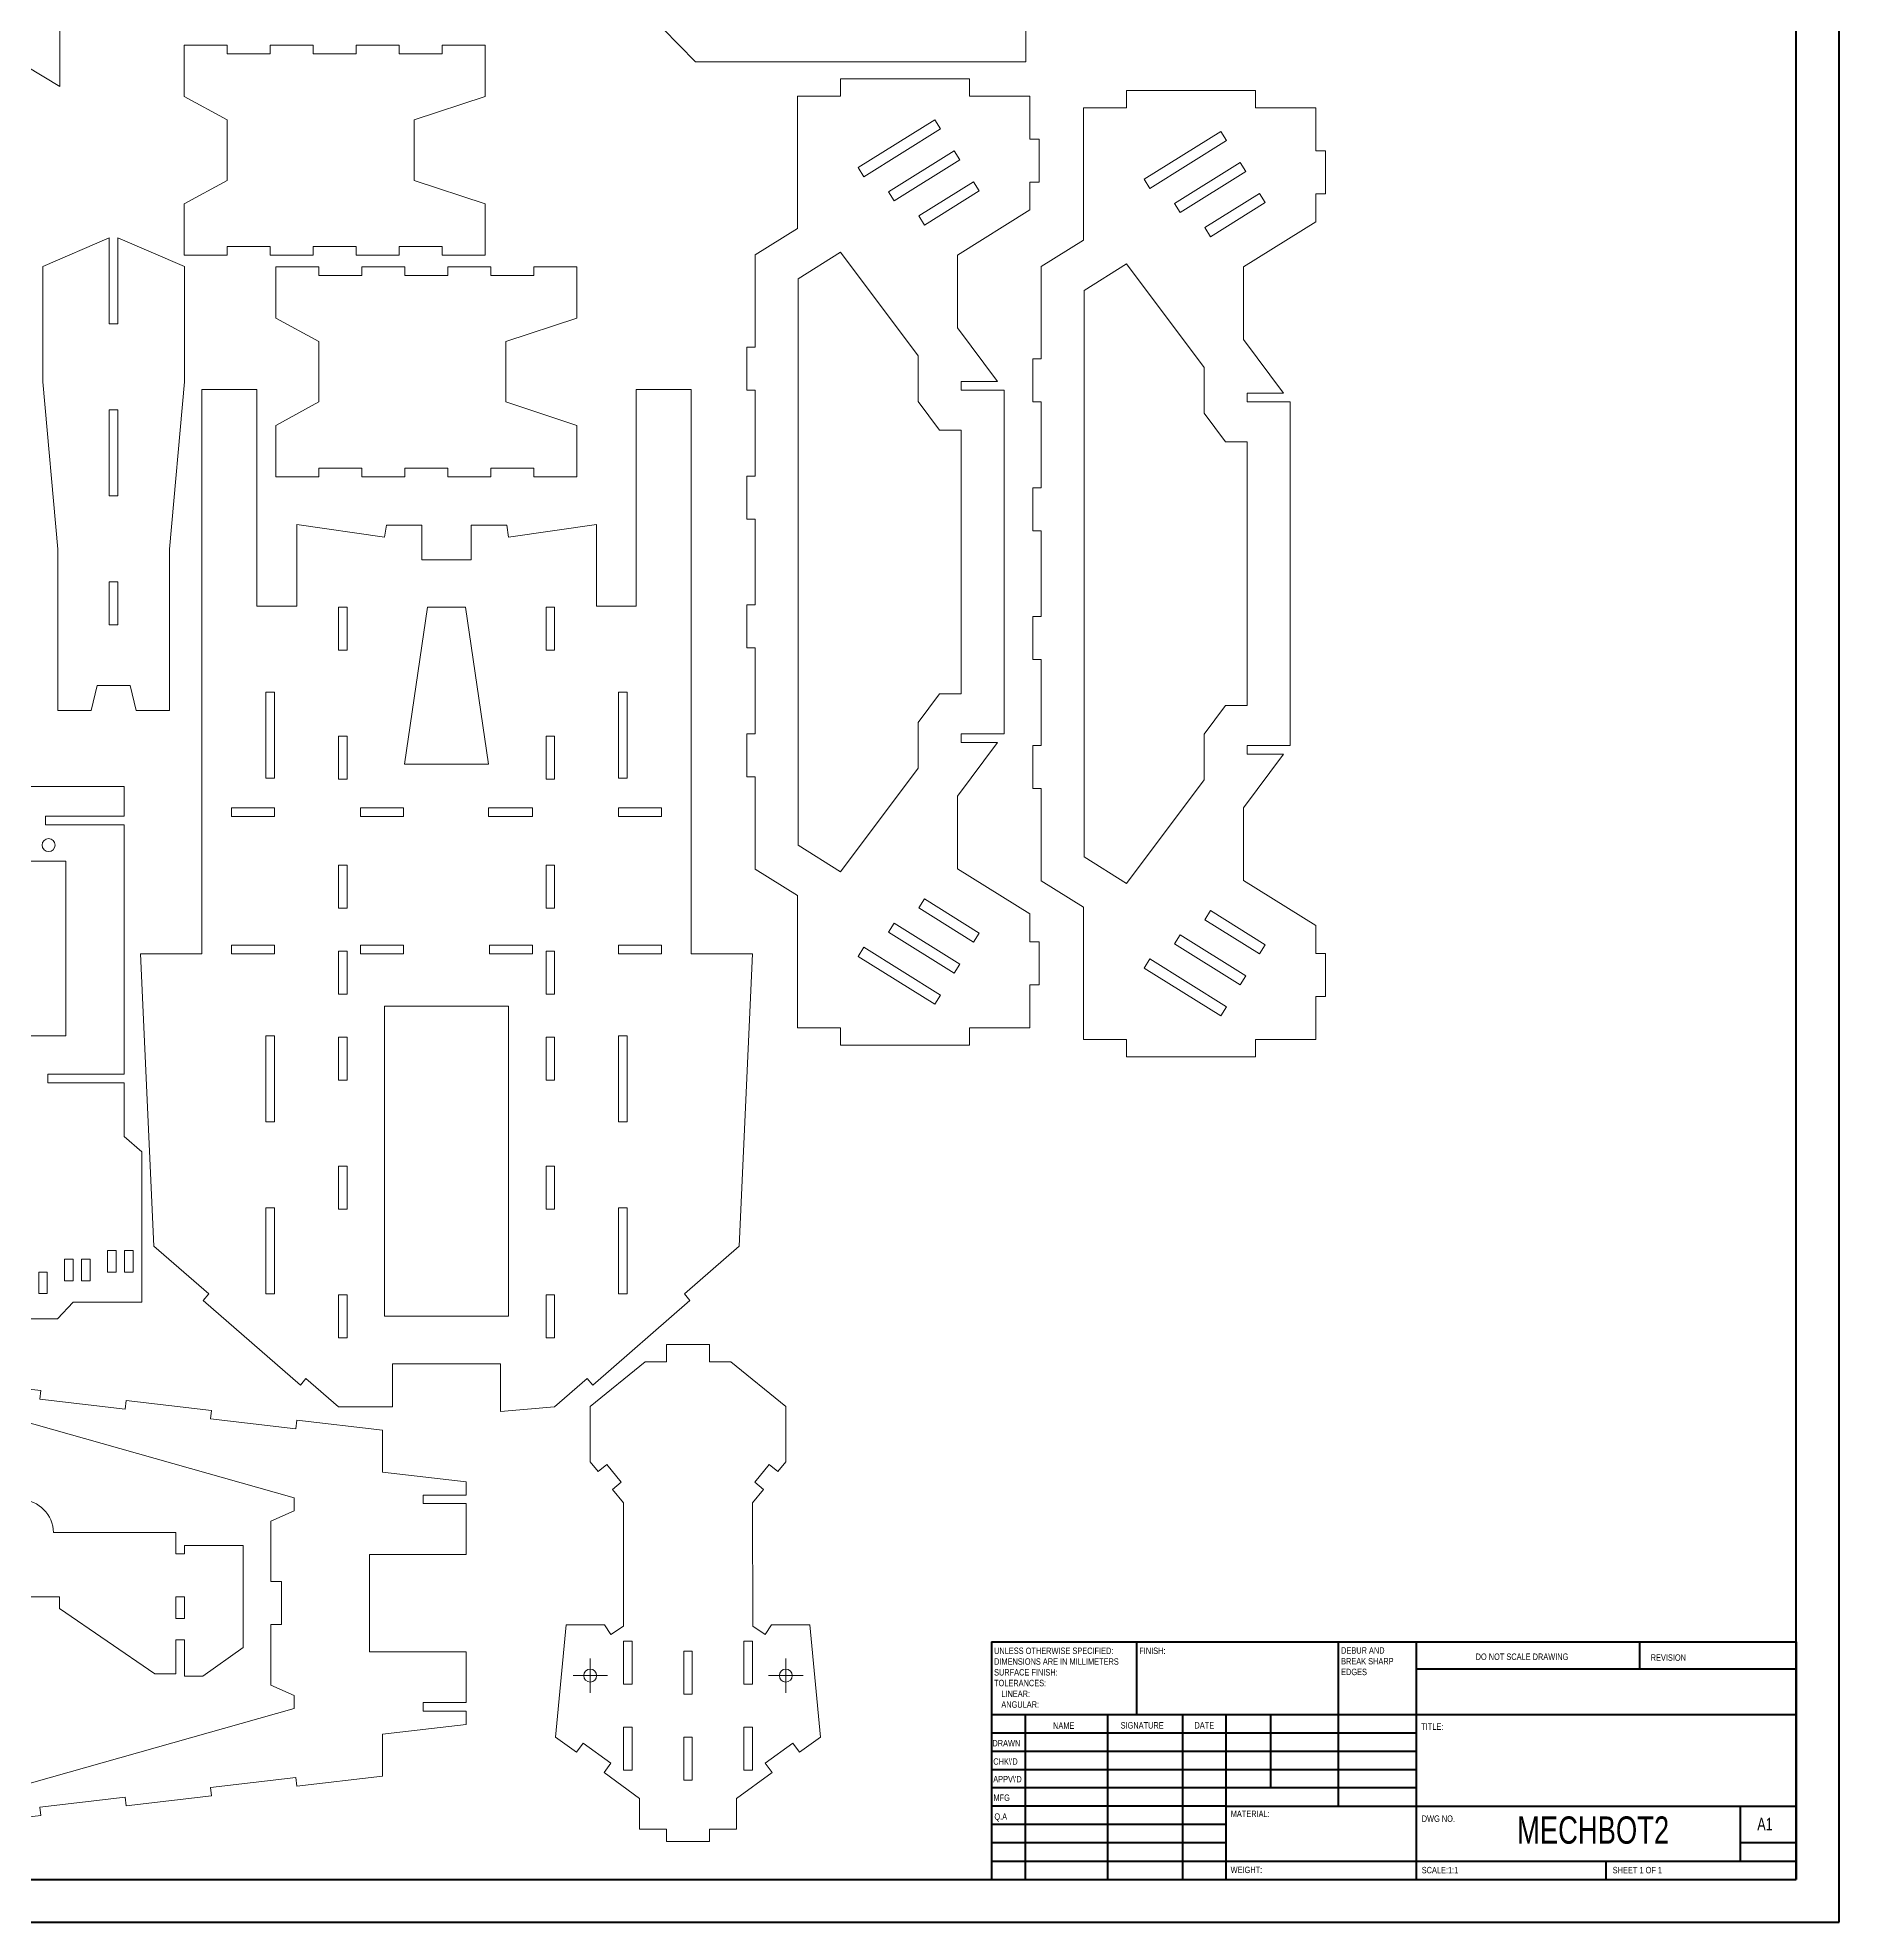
# Model space of a CAD drawing. Header units: millimetres. Extents: x 0 to 1189, y 0 to 841.
# Drawn here: x 770 to 1189.1, y 0.2 to 438.6 of the extents above; entities that cross this region are included whole.
import ezdxf

# ---------------------------------------------------------------- set-up
doc = ezdxf.new("R2010")
doc.units = ezdxf.units.MM
doc.styles.add('SLDTEXTSTYLE0', font='TXT', dxfattribs={"width": 0.75})
doc.styles.add('SLDTEXTSTYLE1', font='TXT', dxfattribs={"width": 0.6875})

# ---------------------------------------------------------------- blocks, each defined once
blk = doc.blocks.new('SW_NOTE_0')
at = {"color": 0, "linetype": 'Continuous', "lineweight": 0, "char_height": 1.5, "attachment_point": 1, "style": 'SLDTEXTSTYLE0'}
for s, insert in [('DEBUR AND', (0, 1.93)), ('BREAK SHARP', (0, -0.57)), ('EDGES', (0, -3.07))]:
    blk.add_mtext(s, dxfattribs=dict(at, insert=insert))
blk = doc.blocks.new('SW_NOTE_1')
at = {"color": 0, "linetype": 'Continuous', "lineweight": 0, "char_height": 1.5, "attachment_point": 1, "style": 'SLDTEXTSTYLE0'}
for s, insert in [('UNLESS OTHERWISE SPECIFIED:', (0, 1.93)), ('SURFACE FINISH:', (0, -3.07)), ('DIMENSIONS ARE IN MILLIMETERS', (0, -0.57)), ('TOLERANCES:', (0, -5.57)), ('LINEAR:', (1.69, -8.07)), ('ANGULAR:', (1.69, -10.57))]:
    blk.add_mtext(s, dxfattribs=dict(at, insert=insert))
blk = doc.blocks.new('SW_CENTERMARKSYMBOL_86')
at = {"color": 0, "linetype": 'Continuous', "lineweight": 0}
for p, q in [((-2.5, 0), (-4, 0)), ((0, 0), (-2.5, 0)), ((0, 2.5), (0, 4)), ((0, 0), (0, 2.5)), ((0, 0), (0, -2.5)), ((0, 0), (2.5, 0)), ((2.5, 0), (4, 0)), ((0, -2.5), (0, -4))]:
    blk.add_line(p, q, dxfattribs=at)
blk = doc.blocks.new('SW_CENTERMARKSYMBOL_87')
at = {"color": 0, "linetype": 'Continuous', "lineweight": 0}
for p, q in [((-2.5, 0), (-4, 0)), ((0, 0), (-2.5, 0)), ((0, 2.5), (0, 4)), ((0, 0), (0, 2.5)), ((0, 0), (0, -2.5)), ((0, 0), (2.5, 0)), ((2.5, 0), (4, 0)), ((0, -2.5), (0, -4))]:
    blk.add_line(p, q, dxfattribs=at)

msp = doc.modelspace()

# ---------------------------------------------------------------- linework, layer by layer
at = {"color": 7, "linetype": 'Continuous', "lineweight": 40}
for p, q in [((1189.08, 0.21), (1189.08, 841.21)), ((1179.08, 10.21), (1179.08, 831.21)), ((991.88, 65.46), (1179.08, 65.46)), ((991.88, 65.46), (991.88, 10.21)), ((1025.68, 48.46), (1025.68, 65.46)), ((1072.48, 65.46), (1072.48, 27.21)), ((1090.68, 65.46), (1090.68, 10.21)), ((1142.68, 59.09), (1142.68, 65.46)), ((1179.08, 65.46), (1179.08, 10.21)), ((1179.08, 59.09), (1090.68, 59.09)), ((1179.08, 48.46), (991.88, 48.46)), ((999.68, 48.46), (999.68, 10.21)), ((1018.87, 48.46), (1018.87, 10.21)), ((1036.28, 48.46), (1036.28, 10.21)), ((1046.48, 10.21), (1046.48, 48.46)), ((1056.88, 31.46), (1056.88, 48.46)), ((1090.68, 44.21), (991.88, 44.21)), ((1090.68, 39.96), (991.88, 39.96)), ((1090.68, 35.71), (991.88, 35.71)), ((1090.68, 31.46), (991.88, 31.46)), ((1046.48, 27.21), (991.88, 27.21)), ((1046.48, 27.21), (1179.08, 27.21)), ((1166.08, 14.46), (1166.08, 27.21)), ((1046.48, 22.96), (991.88, 22.96)), ((1046.48, 18.71), (991.88, 18.71)), ((1179.08, 18.71), (1166.08, 18.71)), ((991.88, 14.46), (1179.08, 14.46)), ((1134.88, 10.21), (1134.88, 14.46)), ((25.08, 10.21), (1179.08, 10.21)), ((0.08, 0.21), (1189.08, 0.21))]:
    msp.add_line(p, q, dxfattribs=at)
at = {"color": 7, "linetype": 'Continuous', "lineweight": 15}
for p, q in [((775.18, 427.3), (775.18, 446.14)), ((923.02, 433.06), (915.4, 440.75)), ((999.85, 442.39), (999.85, 433.06)), ((763.22, 434.51), (775.18, 427.3)), ((804.09, 436.9), (804.09, 424.98)), ((814.09, 436.9), (804.09, 436.9)), ((814.09, 434.9), (814.09, 436.9)), ((824.09, 434.9), (814.09, 434.9)), ((824.09, 436.9), (824.09, 434.9)), ((834.09, 436.9), (824.09, 436.9)), ((834.09, 434.9), (834.09, 436.9)), ((844.09, 434.9), (834.09, 434.9)), ((844.09, 436.9), (844.09, 434.9)), ((854.09, 436.9), (844.09, 436.9)), ((854.09, 434.9), (854.09, 436.9)), ((864.09, 434.9), (854.09, 434.9)), ((864.09, 436.9), (864.09, 434.9)), ((874.09, 436.9), (864.09, 436.9)), ((874.09, 424.98), (874.09, 436.9)), ((999.85, 433.06), (923.02, 433.06)), ((956.78, 429.06), (956.78, 425.06)), ((986.78, 429.06), (956.78, 429.06)), ((986.78, 425.06), (986.78, 429.06)), ((1023.31, 422.35), (1023.31, 426.35)), ((1023.31, 426.35), (1053.31, 426.35)), ((1053.31, 426.35), (1053.31, 422.35)), ((804.09, 424.98), (814.09, 419.5)), ((857.55, 419.5), (874.09, 424.98)), ((946.78, 425.06), (946.78, 394.27)), ((956.78, 425.06), (946.78, 425.06)), ((1000.78, 425.06), (986.78, 425.06)), ((1000.78, 415.06), (1000.78, 425.06)), ((1013.31, 391.55), (1013.31, 422.35)), ((1013.31, 422.35), (1023.31, 422.35)), ((1053.31, 422.35), (1067.31, 422.35)), ((1067.31, 422.35), (1067.31, 412.35)), ((814.09, 419.5), (814.09, 405.46)), ((857.55, 405.46), (857.55, 419.5)), ((978.67, 419.53), (960.85, 408.42)), ((962.17, 406.29), (979.99, 417.41)), ((979.99, 417.41), (978.67, 419.53)), ((1027.38, 405.7), (1045.2, 416.82)), ((1045.2, 416.82), (1046.52, 414.7)), ((983.17, 412.32), (967.89, 402.79)), ((984.49, 410.2), (983.17, 412.32)), ((1002.99, 415.06), (1000.78, 415.06)), ((1002.99, 405.06), (1002.99, 415.06)), ((1046.52, 414.7), (1028.71, 403.58)), ((1067.31, 412.35), (1069.53, 412.35)), ((1069.53, 412.35), (1069.53, 402.35)), ((960.85, 408.42), (962.17, 406.29)), ((969.22, 400.67), (984.49, 410.2)), ((1034.43, 400.08), (1049.7, 409.61)), ((1049.7, 409.61), (1051.02, 407.49)), ((814.09, 405.46), (804.09, 399.98)), ((874.09, 399.98), (857.55, 405.46)), ((987.67, 405.11), (974.94, 397.17)), ((988.99, 402.99), (987.67, 405.11)), ((1000.78, 405.06), (1002.99, 405.06)), ((1000.78, 398.56), (1000.78, 405.06)), ((1028.71, 403.58), (1027.38, 405.7)), ((1051.02, 407.49), (1035.75, 397.96)), ((804.09, 399.98), (804.09, 388.06)), ((874.09, 388.06), (874.09, 399.98)), ((967.89, 402.79), (969.22, 400.67)), ((976.26, 395.05), (988.99, 402.99)), ((1035.75, 397.96), (1034.43, 400.08)), ((1041.47, 394.46), (1054.2, 402.4)), ((1055.52, 400.28), (1042.8, 392.33)), ((1054.2, 402.4), (1055.52, 400.28)), ((1069.53, 402.35), (1067.31, 402.35)), ((1067.31, 402.35), (1067.31, 395.84)), ((974.94, 397.17), (976.26, 395.05)), ((983.93, 388.04), (1000.78, 398.56)), ((1067.31, 395.84), (1050.46, 385.33)), ((786.66, 392.09), (771.17, 385.43)), ((786.66, 372.09), (786.66, 392.09)), ((788.66, 392.09), (788.66, 372.09)), ((804.14, 385.43), (788.66, 392.09)), ((946.78, 394.27), (936.93, 388.12)), ((1003.46, 385.41), (1013.31, 391.55)), ((1042.8, 392.33), (1041.47, 394.46)), ((804.09, 388.06), (814.09, 388.06)), ((814.09, 390.06), (824.09, 390.06)), ((814.09, 388.06), (814.09, 390.06)), ((824.09, 390.06), (824.09, 388.06)), ((824.09, 388.06), (834.09, 388.06)), ((834.09, 390.06), (844.09, 390.06)), ((834.09, 388.06), (834.09, 390.06)), ((844.09, 390.06), (844.09, 388.06)), ((844.09, 388.06), (854.09, 388.06)), ((854.09, 390.06), (864.09, 390.06)), ((854.09, 388.06), (854.09, 390.06)), ((864.09, 390.06), (864.09, 388.06)), ((864.09, 388.06), (874.09, 388.06)), ((936.93, 388.12), (936.93, 366.67)), ((956.78, 388.72), (946.93, 382.58)), ((974.79, 364.65), (956.78, 388.72)), ((983.93, 371.18), (983.93, 388.04)), ((1013.46, 379.86), (1023.31, 386)), ((1023.31, 386), (1041.32, 361.94)), ((771.17, 385.43), (771.17, 358.6)), ((804.14, 358.6), (804.14, 385.43)), ((825.42, 385.34), (825.42, 373.42)), ((835.42, 385.34), (825.42, 385.34)), ((835.42, 383.34), (835.42, 385.34)), ((845.42, 383.34), (835.42, 383.34)), ((845.42, 385.34), (845.42, 383.34)), ((855.42, 385.34), (845.42, 385.34)), ((855.42, 383.34), (855.42, 385.34)), ((865.42, 383.34), (855.42, 383.34)), ((865.42, 385.34), (865.42, 383.34)), ((875.42, 385.34), (865.42, 385.34)), ((875.42, 383.34), (875.42, 385.34)), ((885.42, 383.34), (875.42, 383.34)), ((885.42, 385.34), (885.42, 383.34)), ((895.42, 385.34), (885.42, 385.34)), ((895.42, 373.42), (895.42, 385.34)), ((946.93, 382.58), (946.93, 250.77)), ((1003.46, 363.96), (1003.46, 385.41)), ((1050.46, 385.33), (1050.46, 368.47)), ((1013.46, 248.06), (1013.46, 379.86)), ((825.42, 373.42), (835.42, 367.94)), ((878.88, 367.94), (895.42, 373.42)), ((788.66, 372.09), (786.66, 372.09)), ((993.29, 358.67), (983.93, 371.18)), ((1050.46, 368.47), (1059.82, 355.96)), ((835.42, 367.94), (835.42, 353.9)), ((878.88, 353.9), (878.88, 367.94)), ((934.93, 366.67), (934.93, 356.67)), ((936.93, 366.67), (934.93, 366.67)), ((974.79, 353.99), (974.79, 364.65)), ((1001.46, 353.96), (1001.46, 363.96)), ((1001.46, 363.96), (1003.46, 363.96)), ((1041.32, 361.94), (1041.32, 351.28)), ((771.17, 358.6), (774.66, 319.63)), ((800.65, 319.63), (804.14, 358.6)), ((808.19, 356.82), (808.19, 225.5)), ((821.02, 356.82), (808.19, 356.82)), ((821.02, 306.41), (821.02, 356.82)), ((909.21, 356.82), (909.21, 306.41)), ((922.03, 356.82), (909.21, 356.82)), ((922.03, 225.5), (922.03, 356.82)), ((934.93, 356.67), (936.93, 356.67)), ((936.93, 356.67), (936.93, 336.67)), ((984.79, 358.67), (993.29, 358.67)), ((984.79, 356.67), (984.79, 358.67)), ((994.79, 356.67), (984.79, 356.67)), ((994.79, 276.67), (994.79, 356.67)), ((1059.82, 355.96), (1051.32, 355.96)), ((1051.32, 355.96), (1051.32, 353.96)), ((788.66, 352.09), (786.66, 352.09)), ((786.66, 352.09), (786.66, 332.09)), ((788.66, 332.09), (788.66, 352.09)), ((835.42, 353.9), (825.42, 348.42)), ((895.42, 348.42), (878.88, 353.9)), ((979.79, 347.31), (974.79, 353.99)), ((1003.46, 353.96), (1001.46, 353.96)), ((1003.46, 333.96), (1003.46, 353.96)), ((1041.32, 351.28), (1046.32, 344.6)), ((1051.32, 353.96), (1061.32, 353.96)), ((1061.32, 353.96), (1061.32, 273.96)), ((825.42, 348.42), (825.42, 336.5)), ((895.42, 336.5), (895.42, 348.42)), ((984.79, 347.31), (979.79, 347.31)), ((984.79, 286.04), (984.79, 347.31)), ((1046.32, 344.6), (1051.32, 344.6)), ((1051.32, 344.6), (1051.32, 283.32)), ((835.42, 338.5), (845.42, 338.5)), ((835.42, 336.5), (835.42, 338.5)), ((845.42, 338.5), (845.42, 336.5)), ((855.42, 338.5), (865.42, 338.5)), ((855.42, 336.5), (855.42, 338.5)), ((865.42, 338.5), (865.42, 336.5)), ((875.42, 338.5), (885.42, 338.5)), ((875.42, 336.5), (875.42, 338.5)), ((885.42, 338.5), (885.42, 336.5)), ((825.42, 336.5), (835.42, 336.5)), ((845.42, 336.5), (855.42, 336.5)), ((865.42, 336.5), (875.42, 336.5)), ((885.42, 336.5), (895.42, 336.5)), ((936.93, 336.67), (934.93, 336.67)), ((934.93, 336.67), (934.93, 326.67)), ((1001.46, 323.96), (1001.46, 333.96)), ((1001.46, 333.96), (1003.46, 333.96)), ((786.66, 332.09), (788.66, 332.09)), ((830.26, 325.43), (830.26, 306.41)), ((850.71, 322.46), (830.26, 325.43)), ((851.11, 325.25), (850.71, 322.46)), ((859.36, 325.25), (851.11, 325.25)), ((859.36, 317.18), (859.36, 325.25)), ((870.86, 325.25), (870.86, 317.18)), ((879.11, 325.25), (870.86, 325.25)), ((879.52, 322.46), (879.11, 325.25)), ((899.97, 325.43), (879.52, 322.46)), ((899.97, 306.41), (899.97, 325.43)), ((934.93, 326.67), (936.93, 326.67)), ((936.93, 326.67), (936.93, 306.67)), ((1003.46, 323.96), (1001.46, 323.96)), ((1003.46, 303.96), (1003.46, 323.96)), ((774.66, 319.63), (774.66, 282.09)), ((800.65, 282.09), (800.65, 319.63)), ((870.86, 317.18), (859.36, 317.18)), ((788.66, 312.09), (786.66, 312.09)), ((786.66, 312.09), (786.66, 302.09)), ((788.66, 302.09), (788.66, 312.09)), ((830.26, 306.41), (821.02, 306.41)), ((839.97, 306.15), (839.97, 296.15)), ((841.97, 306.15), (839.97, 306.15)), ((841.97, 296.15), (841.97, 306.15)), ((860.67, 306.15), (855.36, 269.62)), ((869.56, 306.15), (860.67, 306.15)), ((874.86, 269.62), (869.56, 306.15)), ((890.26, 306.15), (888.26, 306.15)), ((888.26, 306.15), (888.26, 296.15)), ((890.26, 296.15), (890.26, 306.15)), ((909.21, 306.41), (899.97, 306.41)), ((934.93, 306.67), (934.93, 296.67)), ((936.93, 306.67), (934.93, 306.67)), ((1001.46, 303.96), (1003.46, 303.96)), ((1001.46, 293.96), (1001.46, 303.96)), ((786.66, 302.09), (788.66, 302.09)), ((839.97, 296.15), (841.97, 296.15)), ((888.26, 296.15), (890.26, 296.15)), ((934.93, 296.67), (936.93, 296.67)), ((936.93, 296.67), (936.93, 276.67)), ((1003.46, 293.96), (1001.46, 293.96)), ((1003.46, 273.96), (1003.46, 293.96)), ((782.44, 282.09), (783.82, 287.95)), ((783.82, 287.95), (791.5, 287.95)), ((791.5, 287.95), (792.88, 282.09)), ((823.11, 286.41), (823.11, 266.41)), ((825.11, 286.41), (823.11, 286.41)), ((825.11, 266.41), (825.11, 286.41)), ((907.11, 286.41), (905.11, 286.41)), ((905.11, 286.41), (905.11, 266.41)), ((907.11, 266.41), (907.11, 286.41)), ((974.79, 279.35), (979.79, 286.04)), ((979.79, 286.04), (984.79, 286.04)), ((774.66, 282.09), (782.44, 282.09)), ((792.88, 282.09), (800.65, 282.09)), ((1046.32, 283.32), (1041.32, 276.64)), ((1051.32, 283.32), (1046.32, 283.32)), ((934.93, 276.67), (934.93, 266.67)), ((936.93, 276.67), (934.93, 276.67)), ((974.79, 268.69), (974.79, 279.35)), ((984.79, 276.67), (994.79, 276.67)), ((984.79, 274.67), (984.79, 276.67)), ((1041.32, 276.64), (1041.32, 265.98)), ((839.97, 276.15), (839.97, 266.15)), ((841.97, 276.15), (839.97, 276.15)), ((841.97, 266.15), (841.97, 276.15)), ((890.26, 276.15), (888.26, 276.15)), ((888.26, 276.15), (888.26, 266.15)), ((890.26, 266.15), (890.26, 276.15)), ((983.93, 262.16), (993.29, 274.67)), ((993.29, 274.67), (984.79, 274.67)), ((1001.46, 263.96), (1001.46, 273.96)), ((1001.46, 273.96), (1003.46, 273.96)), ((1059.82, 271.96), (1050.46, 259.45)), ((1061.32, 273.96), (1051.32, 273.96)), ((1051.32, 273.96), (1051.32, 271.96)), ((1051.32, 271.96), (1059.82, 271.96)), ((855.36, 269.62), (874.86, 269.62)), ((956.78, 244.63), (974.79, 268.69)), ((747.57, 264.47), (790.16, 264.47)), ((790.16, 264.47), (790.16, 257.52)), ((823.11, 266.41), (825.11, 266.41)), ((839.97, 266.15), (841.97, 266.15)), ((888.26, 266.15), (890.26, 266.15)), ((905.11, 266.41), (907.11, 266.41)), ((934.93, 266.67), (936.93, 266.67)), ((936.93, 266.67), (936.93, 245.22)), ((1003.46, 263.96), (1001.46, 263.96)), ((1003.46, 242.51), (1003.46, 263.96)), ((1041.32, 265.98), (1023.31, 241.91)), ((825.11, 259.5), (815.11, 259.5)), ((815.11, 259.5), (815.11, 257.5)), ((825.11, 257.5), (825.11, 259.5)), ((855.11, 259.5), (845.11, 259.5)), ((845.11, 259.5), (845.11, 257.5)), ((855.11, 257.5), (855.11, 259.5)), ((885.11, 259.5), (874.86, 259.5)), ((874.86, 259.5), (874.86, 257.5)), ((885.11, 257.5), (885.11, 259.5)), ((915.11, 259.5), (905.11, 259.5)), ((905.11, 259.5), (905.11, 257.5)), ((915.11, 257.5), (915.11, 259.5)), ((983.93, 245.3), (983.93, 262.16)), ((1050.46, 259.45), (1050.46, 242.59)), ((790.16, 257.52), (771.81, 257.52)), ((771.81, 257.52), (771.81, 255.52)), ((771.81, 255.52), (790.16, 255.52)), ((790.16, 255.52), (790.16, 197.52)), ((815.11, 257.5), (825.11, 257.5)), ((845.11, 257.5), (855.11, 257.5)), ((874.86, 257.5), (885.11, 257.5)), ((905.11, 257.5), (915.11, 257.5)), ((946.93, 250.77), (956.78, 244.63)), ((757.05, 247.06), (776.55, 247.06)), ((776.55, 247.06), (776.55, 206.46)), ((839.97, 246.15), (839.97, 236.15)), ((841.97, 246.15), (839.97, 246.15)), ((841.97, 236.15), (841.97, 246.15)), ((890.26, 246.15), (888.26, 246.15)), ((888.26, 246.15), (888.26, 236.15)), ((890.26, 236.15), (890.26, 246.15)), ((1023.31, 241.91), (1013.46, 248.06)), ((936.93, 245.22), (946.78, 239.08)), ((1000.78, 234.79), (983.93, 245.3)), ((1013.31, 236.37), (1003.46, 242.51)), ((1050.46, 242.59), (1067.31, 232.07)), ((946.78, 239.08), (946.78, 208.28)), ((976.26, 238.3), (974.94, 236.18)), ((988.99, 230.36), (976.26, 238.3)), ((839.97, 236.15), (841.97, 236.15)), ((888.26, 236.15), (890.26, 236.15)), ((969.22, 232.67), (967.89, 230.55)), ((984.49, 223.14), (969.22, 232.67)), ((974.94, 236.18), (987.67, 228.23)), ((1000.78, 228.28), (1000.78, 234.79)), ((1013.31, 205.57), (1013.31, 236.37)), ((1041.47, 233.46), (1042.8, 235.58)), ((1054.2, 225.52), (1041.47, 233.46)), ((1042.8, 235.58), (1055.52, 227.64)), ((967.89, 230.55), (983.17, 221.02)), ((987.67, 228.23), (988.99, 230.36)), ((1002.99, 228.28), (1000.78, 228.28)), ((1002.99, 218.28), (1002.99, 228.28)), ((1034.43, 227.84), (1035.75, 229.96)), ((1035.75, 229.96), (1051.02, 220.43)), ((1067.31, 232.07), (1067.31, 225.57)), ((793.93, 225.5), (797.02, 157.53)), ((808.19, 225.5), (793.93, 225.5)), ((825.11, 227.5), (815.11, 227.5)), ((815.11, 227.5), (815.11, 225.5)), ((815.11, 225.5), (825.11, 225.5)), ((825.11, 225.5), (825.11, 227.5)), ((839.97, 226.15), (839.97, 216.15)), ((841.97, 226.15), (839.97, 226.15)), ((841.97, 216.15), (841.97, 226.15)), ((855.11, 227.5), (845.11, 227.5)), ((845.11, 227.5), (845.11, 225.5)), ((845.11, 225.5), (855.11, 225.5)), ((855.11, 225.5), (855.11, 227.5)), ((885.11, 227.5), (875.11, 227.5)), ((875.11, 227.5), (875.11, 225.5)), ((875.11, 225.5), (885.11, 225.5)), ((885.11, 225.5), (885.11, 227.5)), ((890.26, 226.15), (888.26, 226.15)), ((888.26, 226.15), (888.26, 216.15)), ((890.26, 216.15), (890.26, 226.15)), ((915.11, 227.5), (905.11, 227.5)), ((905.11, 227.5), (905.11, 225.5)), ((905.11, 225.5), (915.11, 225.5)), ((915.11, 225.5), (915.11, 227.5)), ((936.3, 225.5), (922.03, 225.5)), ((933.2, 157.53), (936.3, 225.5)), ((962.17, 227.05), (960.85, 224.93)), ((960.85, 224.93), (978.67, 213.81)), ((979.99, 215.93), (962.17, 227.05)), ((1027.38, 222.22), (1028.71, 224.34)), ((1028.71, 224.34), (1046.52, 213.22)), ((1049.7, 218.31), (1034.43, 227.84)), ((1055.52, 227.64), (1054.2, 225.52)), ((1067.31, 225.57), (1069.53, 225.57)), ((1069.53, 225.57), (1069.53, 215.57)), ((983.17, 221.02), (984.49, 223.14)), ((1045.2, 211.1), (1027.38, 222.22)), ((1051.02, 220.43), (1049.7, 218.31)), ((839.97, 216.15), (841.97, 216.15)), ((888.26, 216.15), (890.26, 216.15)), ((978.67, 213.81), (979.99, 215.93)), ((1000.78, 218.28), (1002.99, 218.28)), ((1000.78, 208.28), (1000.78, 218.28)), ((1069.53, 215.57), (1067.31, 215.57)), ((1067.31, 215.57), (1067.31, 205.57)), ((850.71, 213.35), (850.71, 141.21)), ((879.52, 213.35), (850.71, 213.35)), ((879.52, 141.21), (879.52, 213.35)), ((1046.52, 213.22), (1045.2, 211.1)), ((776.55, 206.46), (757.05, 206.46)), ((823.11, 206.41), (823.11, 186.41)), ((825.11, 206.41), (823.11, 206.41)), ((825.11, 186.41), (825.11, 206.41)), ((839.97, 206.15), (839.97, 196.15)), ((841.97, 206.15), (839.97, 206.15)), ((841.97, 196.15), (841.97, 206.15)), ((890.26, 206.15), (888.26, 206.15)), ((888.26, 206.15), (888.26, 196.15)), ((890.26, 196.15), (890.26, 206.15)), ((907.11, 206.41), (905.11, 206.41)), ((905.11, 206.41), (905.11, 186.41)), ((907.11, 186.41), (907.11, 206.41)), ((946.78, 208.28), (956.78, 208.28)), ((956.78, 208.28), (956.78, 204.28)), ((986.78, 208.28), (1000.78, 208.28)), ((986.78, 204.28), (986.78, 208.28)), ((956.78, 204.28), (986.78, 204.28)), ((1023.31, 205.57), (1013.31, 205.57)), ((1023.31, 201.57), (1023.31, 205.57)), ((1067.31, 205.57), (1053.31, 205.57)), ((1053.31, 205.57), (1053.31, 201.57)), ((790.16, 197.52), (772.36, 197.52)), ((772.36, 197.52), (772.36, 195.52)), ((1053.31, 201.57), (1023.31, 201.57)), ((772.36, 195.52), (790.16, 195.52)), ((790.16, 195.52), (790.16, 183.02)), ((839.97, 196.15), (841.97, 196.15)), ((888.26, 196.15), (890.26, 196.15)), ((823.11, 186.41), (825.11, 186.41)), ((905.11, 186.41), (907.11, 186.41)), ((790.16, 183.02), (794.24, 179.47)), ((794.24, 179.47), (794.24, 144.47)), ((839.97, 176.15), (839.97, 166.15)), ((841.97, 176.15), (839.97, 176.15)), ((841.97, 166.15), (841.97, 176.15)), ((890.26, 176.15), (888.26, 176.15)), ((888.26, 176.15), (888.26, 166.15)), ((890.26, 166.15), (890.26, 176.15)), ((825.11, 166.41), (823.11, 166.41)), ((823.11, 166.41), (823.11, 146.41)), ((825.11, 146.41), (825.11, 166.41)), ((839.97, 166.15), (841.97, 166.15)), ((888.26, 166.15), (890.26, 166.15)), ((905.11, 166.41), (905.11, 146.41)), ((907.11, 166.41), (905.11, 166.41)), ((907.11, 146.41), (907.11, 166.41)), ((776.24, 149.47), (776.24, 154.47)), ((776.24, 154.47), (778.24, 154.47)), ((778.24, 154.47), (778.24, 149.47)), ((780.24, 154.47), (782.24, 154.47)), ((780.24, 149.47), (780.24, 154.47)), ((782.24, 154.47), (782.24, 149.47)), ((786.24, 151.47), (786.24, 156.47)), ((786.24, 156.47), (788.24, 156.47)), ((788.24, 156.47), (788.24, 151.47)), ((790.24, 156.47), (792.24, 156.47)), ((790.24, 151.47), (790.24, 156.47)), ((792.24, 156.47), (792.24, 151.47)), ((797.02, 157.53), (809.79, 146.41)), ((920.43, 146.41), (933.2, 157.53)), ((770.24, 151.47), (772.24, 151.47)), ((770.24, 146.47), (770.24, 151.47)), ((772.24, 151.47), (772.24, 146.47)), ((778.24, 149.47), (776.24, 149.47)), ((782.24, 149.47), (780.24, 149.47)), ((788.24, 151.47), (786.24, 151.47)), ((792.24, 151.47), (790.24, 151.47)), ((772.24, 146.47), (770.24, 146.47)), ((809.79, 146.41), (808.48, 144.9)), ((808.48, 144.9), (831.11, 125.21)), ((823.11, 146.41), (825.11, 146.41)), ((839.97, 146.15), (839.97, 136.15)), ((841.97, 146.15), (839.97, 146.15)), ((841.97, 136.15), (841.97, 146.15)), ((890.26, 146.15), (888.26, 146.15)), ((888.26, 146.15), (888.26, 136.15)), ((890.26, 136.15), (890.26, 146.15)), ((899.11, 125.21), (921.74, 144.9)), ((905.11, 146.41), (907.11, 146.41)), ((921.74, 144.9), (920.43, 146.41)), ((774.64, 140.57), (763.79, 140.57)), ((778.24, 144.47), (774.64, 140.57)), ((794.24, 144.47), (778.24, 144.47)), ((850.71, 141.21), (879.52, 141.21)), ((839.97, 136.15), (841.97, 136.15)), ((888.26, 136.15), (890.26, 136.15)), ((916.28, 134.61), (916.28, 130.61)), ((926.28, 134.61), (916.28, 134.61)), ((926.28, 130.61), (926.28, 134.61)), ((852.54, 130.15), (877.69, 130.15)), ((852.54, 120.15), (852.54, 130.15)), ((877.69, 130.15), (877.69, 119.05)), ((911.28, 130.61), (898.53, 120.21)), ((916.28, 130.61), (911.28, 130.61)), ((931.28, 130.61), (926.28, 130.61)), ((944.03, 120.21), (931.28, 130.61)), ((770.72, 123.9), (760.78, 125.05)), ((770.49, 121.92), (770.72, 123.9)), ((831.11, 125.21), (832.42, 126.71)), ((832.42, 126.71), (839.97, 120.15)), ((890.26, 120.15), (897.8, 126.71)), ((897.8, 126.71), (899.11, 125.21)), ((760.78, 118.42), (829.67, 98.95)), ((790.36, 119.62), (770.49, 121.92)), ((790.59, 121.61), (790.36, 119.62)), ((810.45, 119.31), (790.59, 121.61)), ((810.22, 117.32), (810.45, 119.31)), ((839.97, 120.15), (852.54, 120.15)), ((877.69, 119.05), (890.26, 120.15)), ((898.53, 120.21), (898.53, 107.34)), ((944.03, 107.34), (944.03, 120.21)), ((830.09, 115.02), (810.22, 117.32)), ((830.32, 117.01), (830.09, 115.02)), ((850.19, 114.71), (830.32, 117.01)), ((850.19, 104.92), (850.19, 114.71)), ((898.53, 107.34), (900.39, 105.06)), ((900.39, 105.06), (902.41, 106.7)), ((902.41, 106.7), (905.77, 102.58)), ((936.8, 102.58), (940.16, 106.7)), ((940.16, 106.7), (942.17, 105.06)), ((942.17, 105.06), (944.03, 107.34)), ((869.67, 102.66), (850.19, 104.92)), ((869.67, 99.61), (869.67, 102.66)), ((905.77, 102.58), (903.75, 100.94)), ((903.75, 100.94), (906.28, 97.83)), ((936.28, 97.83), (938.82, 100.94)), ((938.82, 100.94), (936.8, 102.58)), ((829.67, 98.95), (829.67, 95.93)), ((859.67, 99.61), (869.67, 99.61)), ((859.67, 97.61), (859.67, 99.61)), ((869.67, 97.61), (859.67, 97.61)), ((869.67, 85.77), (869.67, 97.61)), ((906.28, 97.83), (906.24, 69.13)), ((936.32, 69.13), (936.28, 97.83)), ((829.67, 95.93), (824.26, 93.53)), ((824.26, 93.53), (824.26, 79.47)), ((773.7, 90.9), (802.14, 90.9)), ((802.14, 90.9), (802.14, 85.9)), ((804.14, 85.9), (804.14, 87.9)), ((804.14, 87.9), (817.83, 87.9)), ((817.83, 87.9), (817.83, 64.18)), ((802.14, 85.9), (804.14, 85.9)), ((847.21, 85.77), (869.67, 85.77)), ((847.21, 63.16), (847.21, 85.77)), ((824.26, 79.47), (826.76, 79.47)), ((826.76, 79.47), (826.76, 69.47)), ((775.09, 75.9), (762.04, 75.9)), ((775.09, 73.24), (775.09, 75.9)), ((802.14, 75.9), (804.14, 75.9)), ((802.14, 70.9), (802.14, 75.9)), ((804.14, 75.9), (804.14, 70.9)), ((797.27, 57.99), (775.09, 73.24)), ((804.14, 70.9), (802.14, 70.9)), ((804.14, 65.9), (802.14, 65.9)), ((802.14, 65.9), (802.14, 57.99)), ((804.14, 57.48), (804.14, 65.9)), ((824.26, 69.47), (824.26, 55.4)), ((826.76, 69.47), (824.26, 69.47)), ((892.97, 69.42), (890.49, 43.31)), ((901.85, 69.42), (892.97, 69.42)), ((903.3, 67.2), (901.85, 69.42)), ((906.24, 69.13), (903.3, 67.2)), ((939.26, 67.2), (936.32, 69.13)), ((940.72, 69.42), (939.26, 67.2)), ((949.6, 69.42), (940.72, 69.42)), ((952.08, 43.31), (949.6, 69.42)), ((817.83, 64.18), (808.42, 57.48)), ((869.67, 63.16), (847.21, 63.16)), ((869.67, 51.32), (869.67, 63.16)), ((908.28, 65.61), (906.28, 65.61)), ((906.28, 65.61), (906.28, 55.61)), ((908.28, 55.61), (908.28, 65.61)), ((922.28, 63.31), (920.28, 63.31)), ((920.28, 63.31), (920.28, 53.31)), ((922.28, 53.31), (922.28, 63.31)), ((936.28, 65.61), (934.28, 65.61)), ((934.28, 65.61), (934.28, 55.61)), ((936.28, 55.61), (936.28, 65.61)), ((802.14, 57.99), (797.27, 57.99)), ((808.42, 57.48), (804.14, 57.48)), ((824.26, 55.4), (829.67, 53)), ((829.67, 53), (829.67, 49.98)), ((906.28, 55.61), (908.28, 55.61)), ((920.28, 53.31), (922.28, 53.31)), ((934.28, 55.61), (936.28, 55.61)), ((829.67, 49.98), (760.78, 30.51)), ((859.67, 51.32), (869.67, 51.32)), ((859.67, 49.32), (859.67, 51.32)), ((869.67, 49.32), (859.67, 49.32)), ((869.67, 46.27), (869.67, 49.32)), ((850.19, 44.01), (869.67, 46.27)), ((850.19, 34.22), (850.19, 44.01)), ((906.28, 45.61), (906.28, 35.61)), ((908.28, 45.61), (906.28, 45.61)), ((908.28, 35.61), (908.28, 45.61)), ((936.28, 45.61), (934.28, 45.61)), ((934.28, 45.61), (934.28, 35.61)), ((936.28, 35.61), (936.28, 45.61)), ((890.49, 43.31), (895.33, 39.77)), ((895.33, 39.77), (896.9, 41.91)), ((896.9, 41.91), (903.3, 37.24)), ((922.28, 43.31), (920.28, 43.31)), ((920.28, 43.31), (920.28, 33.31)), ((922.28, 33.31), (922.28, 43.31)), ((939.26, 37.24), (945.66, 41.91)), ((945.66, 41.91), (947.23, 39.77)), ((947.23, 39.77), (952.08, 43.31)), ((903.3, 37.24), (901.74, 35.09)), ((901.74, 35.09), (910.01, 29.05)), ((906.28, 35.61), (908.28, 35.61)), ((932.56, 29.05), (940.83, 35.09)), ((934.28, 35.61), (936.28, 35.61)), ((940.83, 35.09), (939.26, 37.24)), ((810.22, 31.61), (830.09, 33.91)), ((810.45, 29.62), (810.22, 31.61)), ((830.09, 33.91), (830.32, 31.92)), ((830.32, 31.92), (850.19, 34.22)), ((920.28, 33.31), (922.28, 33.31)), ((770.49, 27.01), (790.36, 29.31)), ((770.72, 25.03), (770.49, 27.01)), ((790.36, 29.31), (790.59, 27.32)), ((790.59, 27.32), (810.45, 29.62)), ((910.01, 29.05), (910.01, 21.85)), ((932.56, 21.85), (932.56, 29.05)), ((760.78, 23.88), (770.72, 25.03)), ((910.01, 21.85), (916.28, 21.85)), ((916.28, 21.85), (916.28, 19.01)), ((916.28, 19.01), (926.28, 19.01)), ((926.28, 21.85), (932.56, 21.85)), ((926.28, 19.01), (926.28, 21.85))]:
    msp.add_line(p, q, dxfattribs=at)
for centre in [(772.55, 250.81), (898.53, 57.61), (944.03, 57.61)]:
    msp.add_circle(centre, 1.5, dxfattribs=at)
msp.add_arc((765.79, 90.65), 7.92, 1.8089, 172.7463, dxfattribs=at)

# ---------------------------------------------------------------- block references
at = {"color": 7, "linetype": 'Continuous', "lineweight": 0}
for name, p in [('SW_CENTERMARKSYMBOL_86', (898.53, 57.61)), ('SW_CENTERMARKSYMBOL_87', (944.03, 57.61)), ('SW_NOTE_1', (992.47, 62.2)), ('SW_NOTE_0', (1073.19, 62.28))]:
    msp.add_blockref(name, p, dxfattribs=at)

# ---------------------------------------------------------------- texts
for s, insert, char_height, attachment_point, style in [('FINISH:', (1026.25, 64.13), 1.5, 1, 'SLDTEXTSTYLE0'), ('DO NOT SCALE DRAWING', (1104.49, 62.75), 1.5, 1, 'SLDTEXTSTYLE0'), ('REVISION', (1145.21, 62.55), 1.5, 1, 'SLDTEXTSTYLE0'), ('NAME', (1006.2, 46.72), 1.5, 1, 'SLDTEXTSTYLE0'), ('SIGNATURE', (1021.91, 46.78), 1.5, 1, 'SLDTEXTSTYLE0'), ('DATE', (1039.09, 46.79), 1.5, 1, 'SLDTEXTSTYLE0'), ('TITLE:', (1091.84, 46.49), 1.5, 1, 'SLDTEXTSTYLE0'), ('DRAWN', (992.09, 42.64), 1.5, 1, 'SLDTEXTSTYLE0'), ("CHK\\'D", (992.29, 38.37), 1.5, 1, 'SLDTEXTSTYLE0'), ("APPV\\'D", (992.28, 34.28), 1.5, 1, 'SLDTEXTSTYLE0'), ('MFG', (992.33, 29.95), 1.5, 1, 'SLDTEXTSTYLE0'), ('Q.A', (992.55, 25.56), 1.5, 1, 'SLDTEXTSTYLE0'), ('MATERIAL:', (1047.52, 26.2), 1.5, 1, 'SLDTEXTSTYLE0'), ('DWG NO.', (1091.95, 25.08), 1.5, 1, 'SLDTEXTSTYLE0'), ('MECHBOT2', (1131.81, 24.85), 6.35, 2, 'SLDTEXTSTYLE0'), ('A1', (1170, 24.52), 2.91, 1, 'SLDTEXTSTYLE0'), ('WEIGHT:', (1047.5, 13.16), 1.499, 1, 'SLDTEXTSTYLE0'), ('SCALE:1:1', (1091.95, 13.11), 1.5, 1, 'SLDTEXTSTYLE0'), ('SHEET 1 OF 1', (1136.36, 13.11), 1.5, 1, 'SLDTEXTSTYLE1')]:
    msp.add_mtext(s, dxfattribs=dict(at, insert=insert, char_height=char_height, attachment_point=attachment_point, style=style))

doc.saveas('drawing.dxf')
